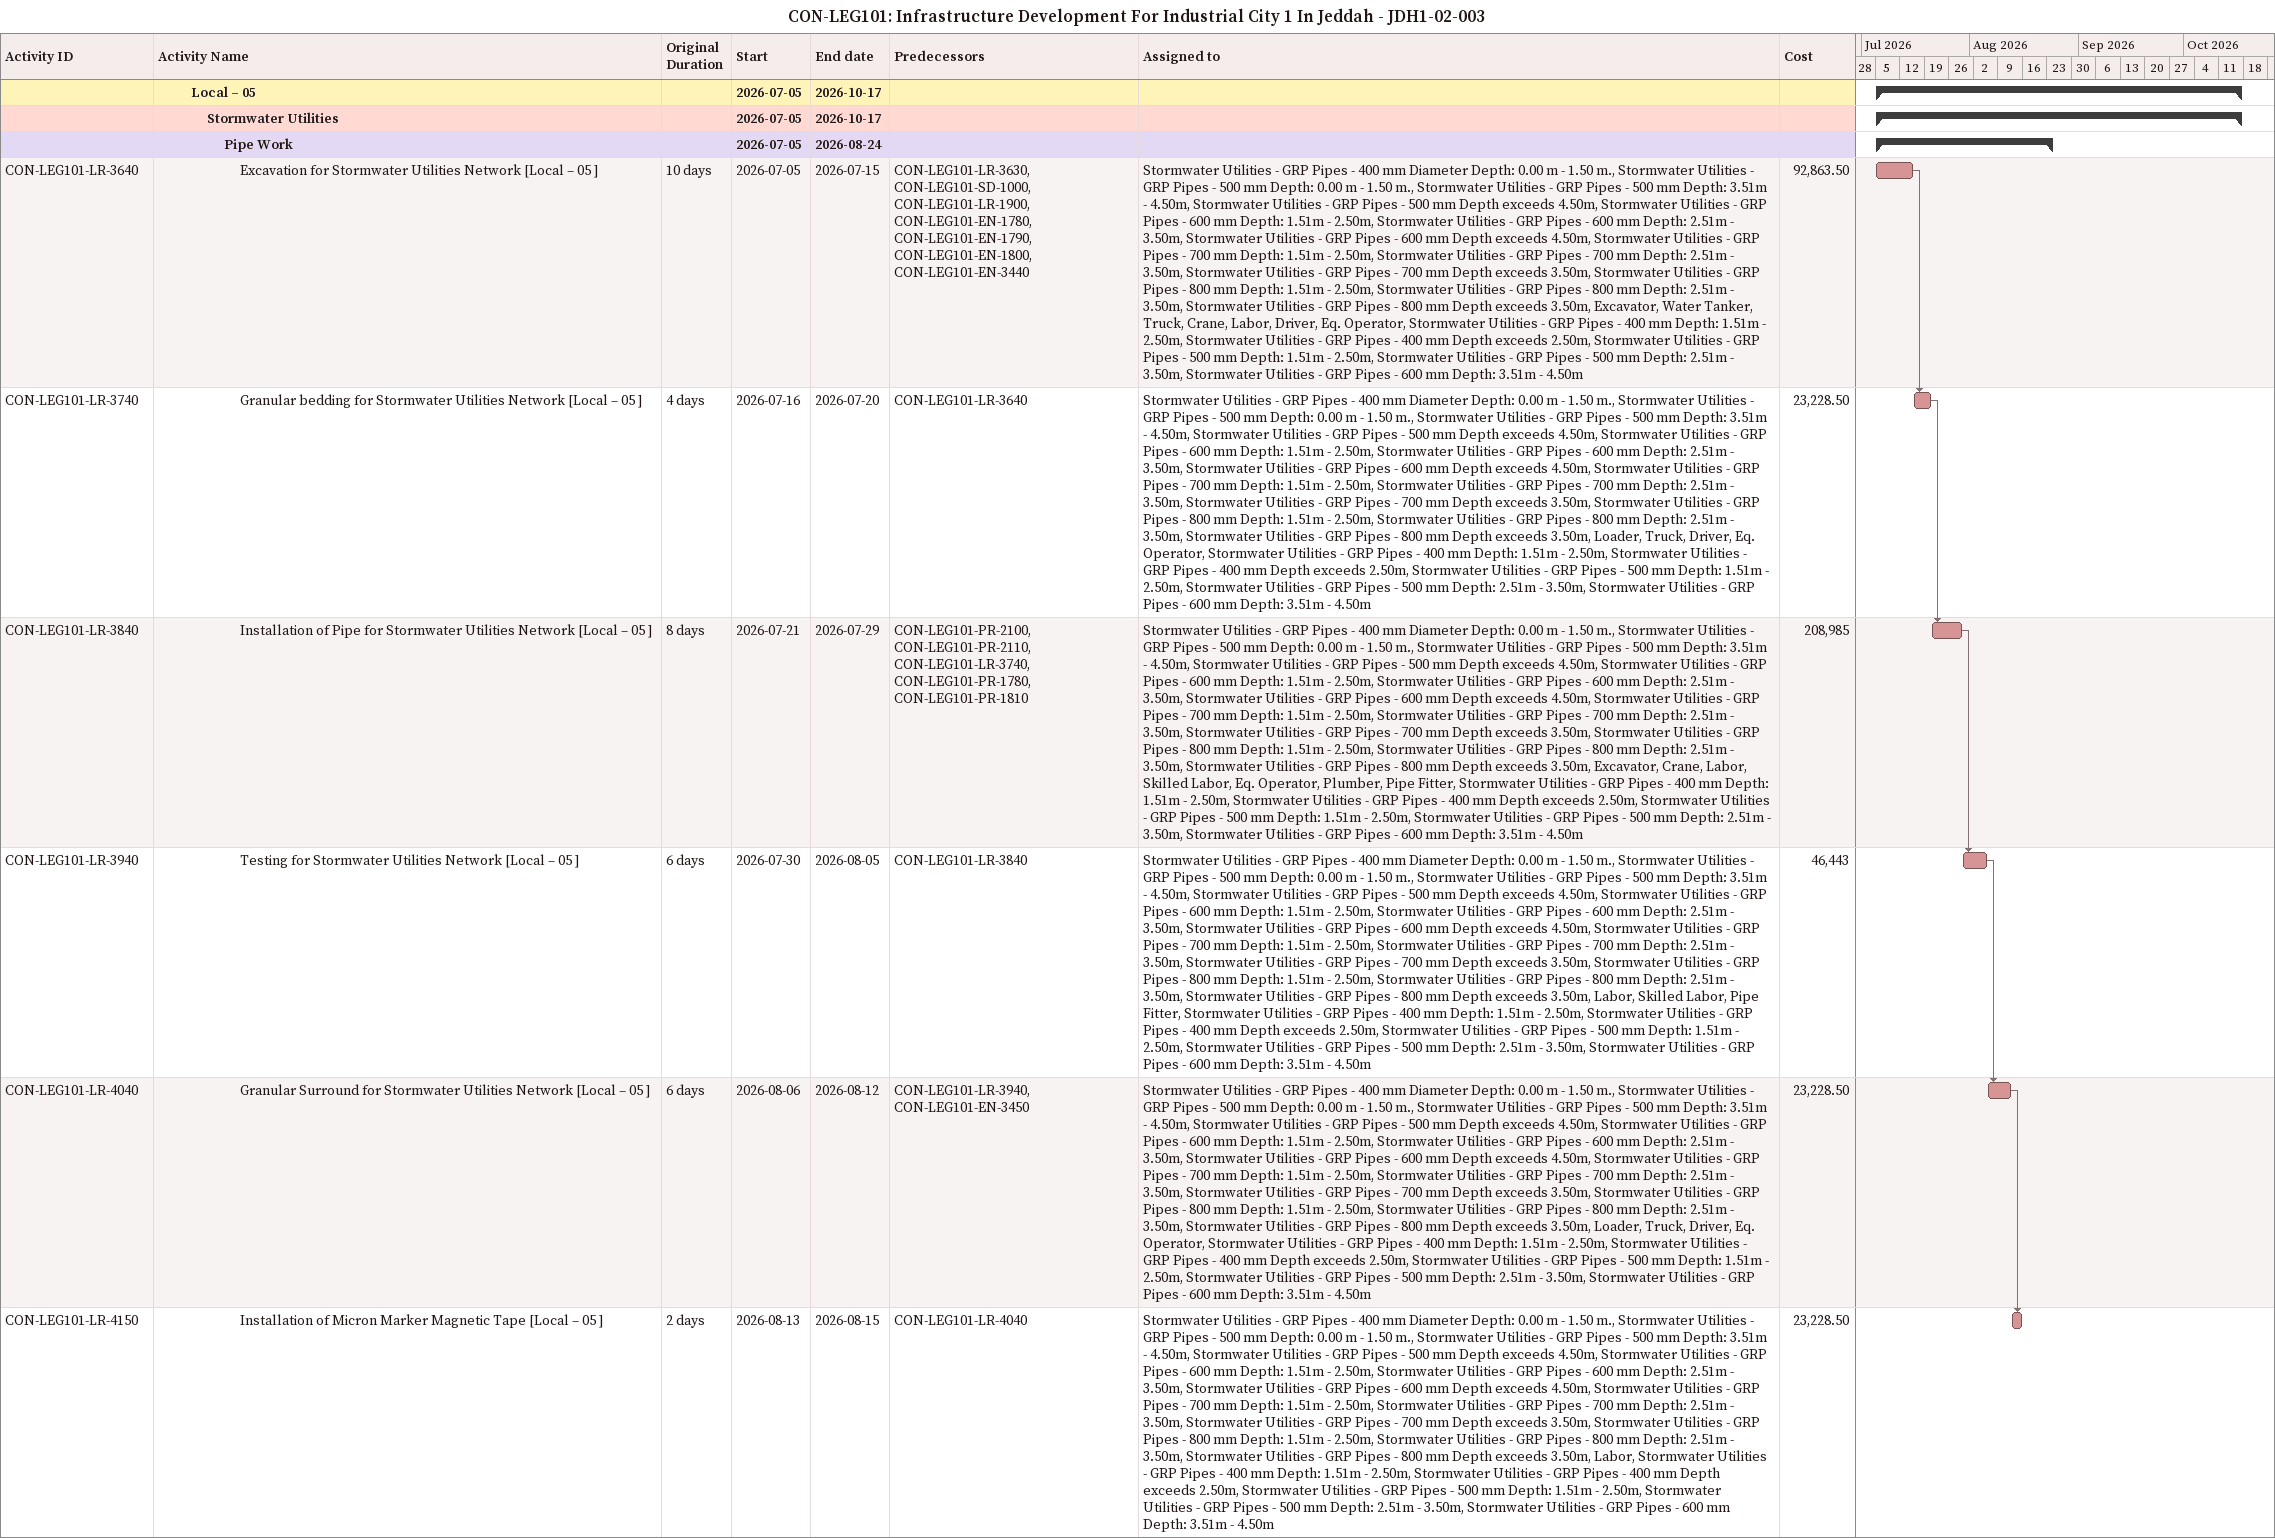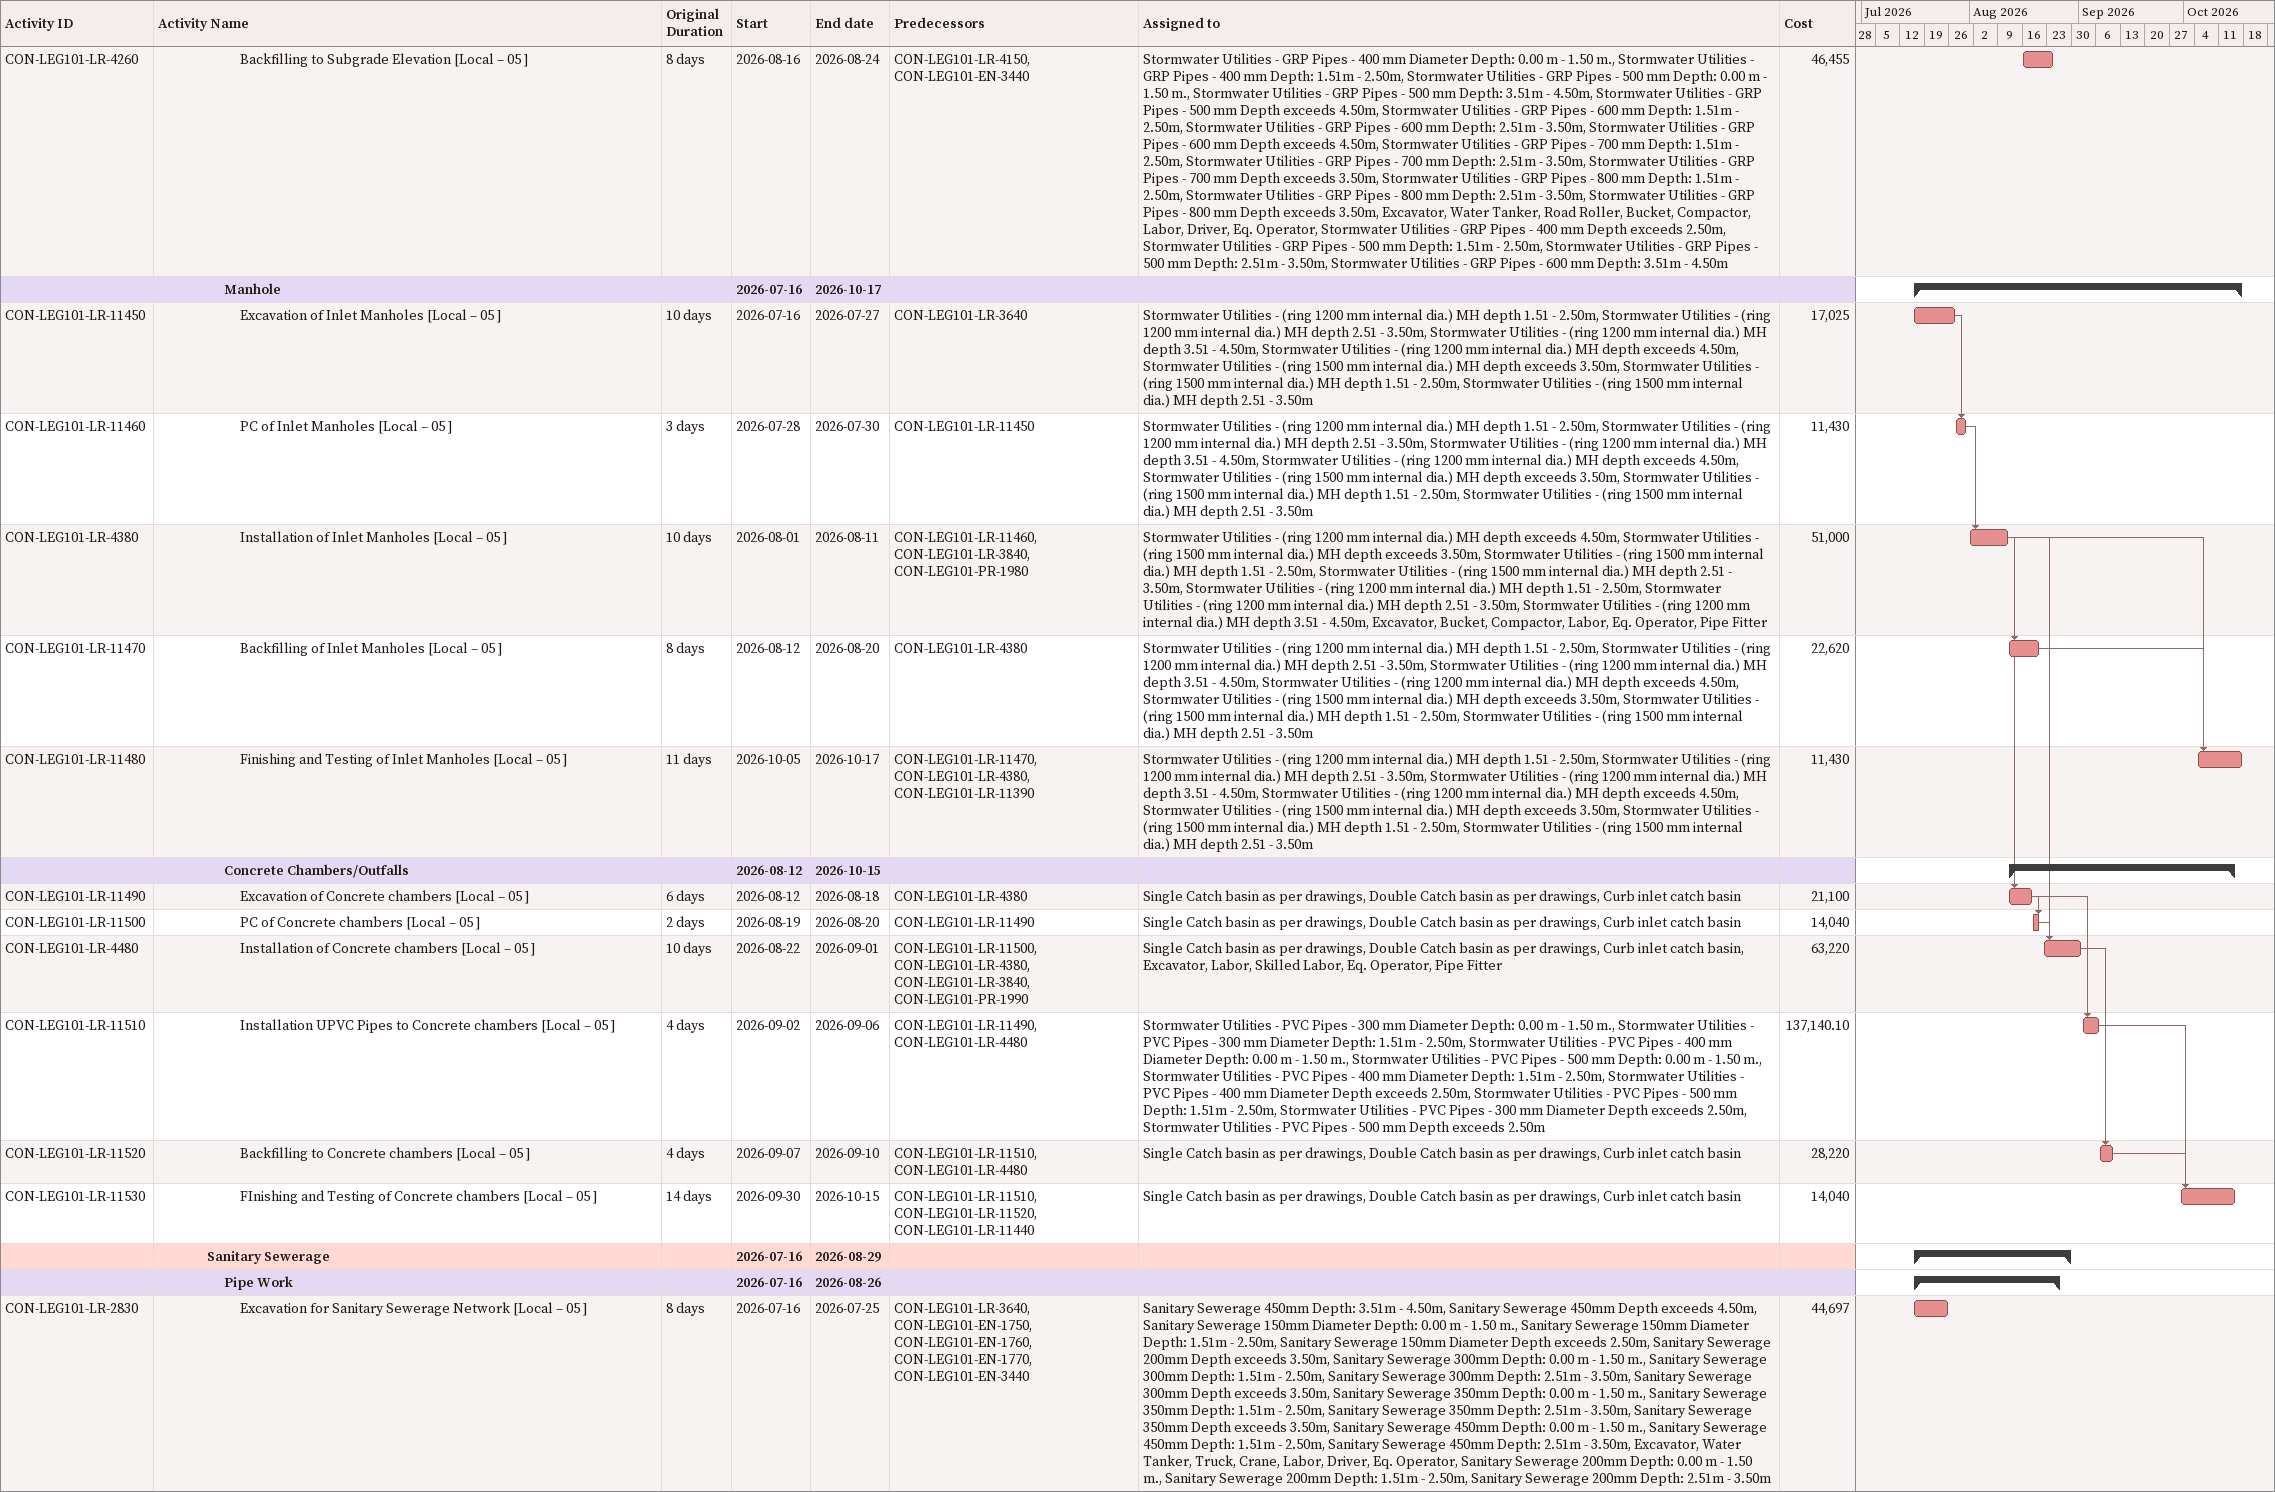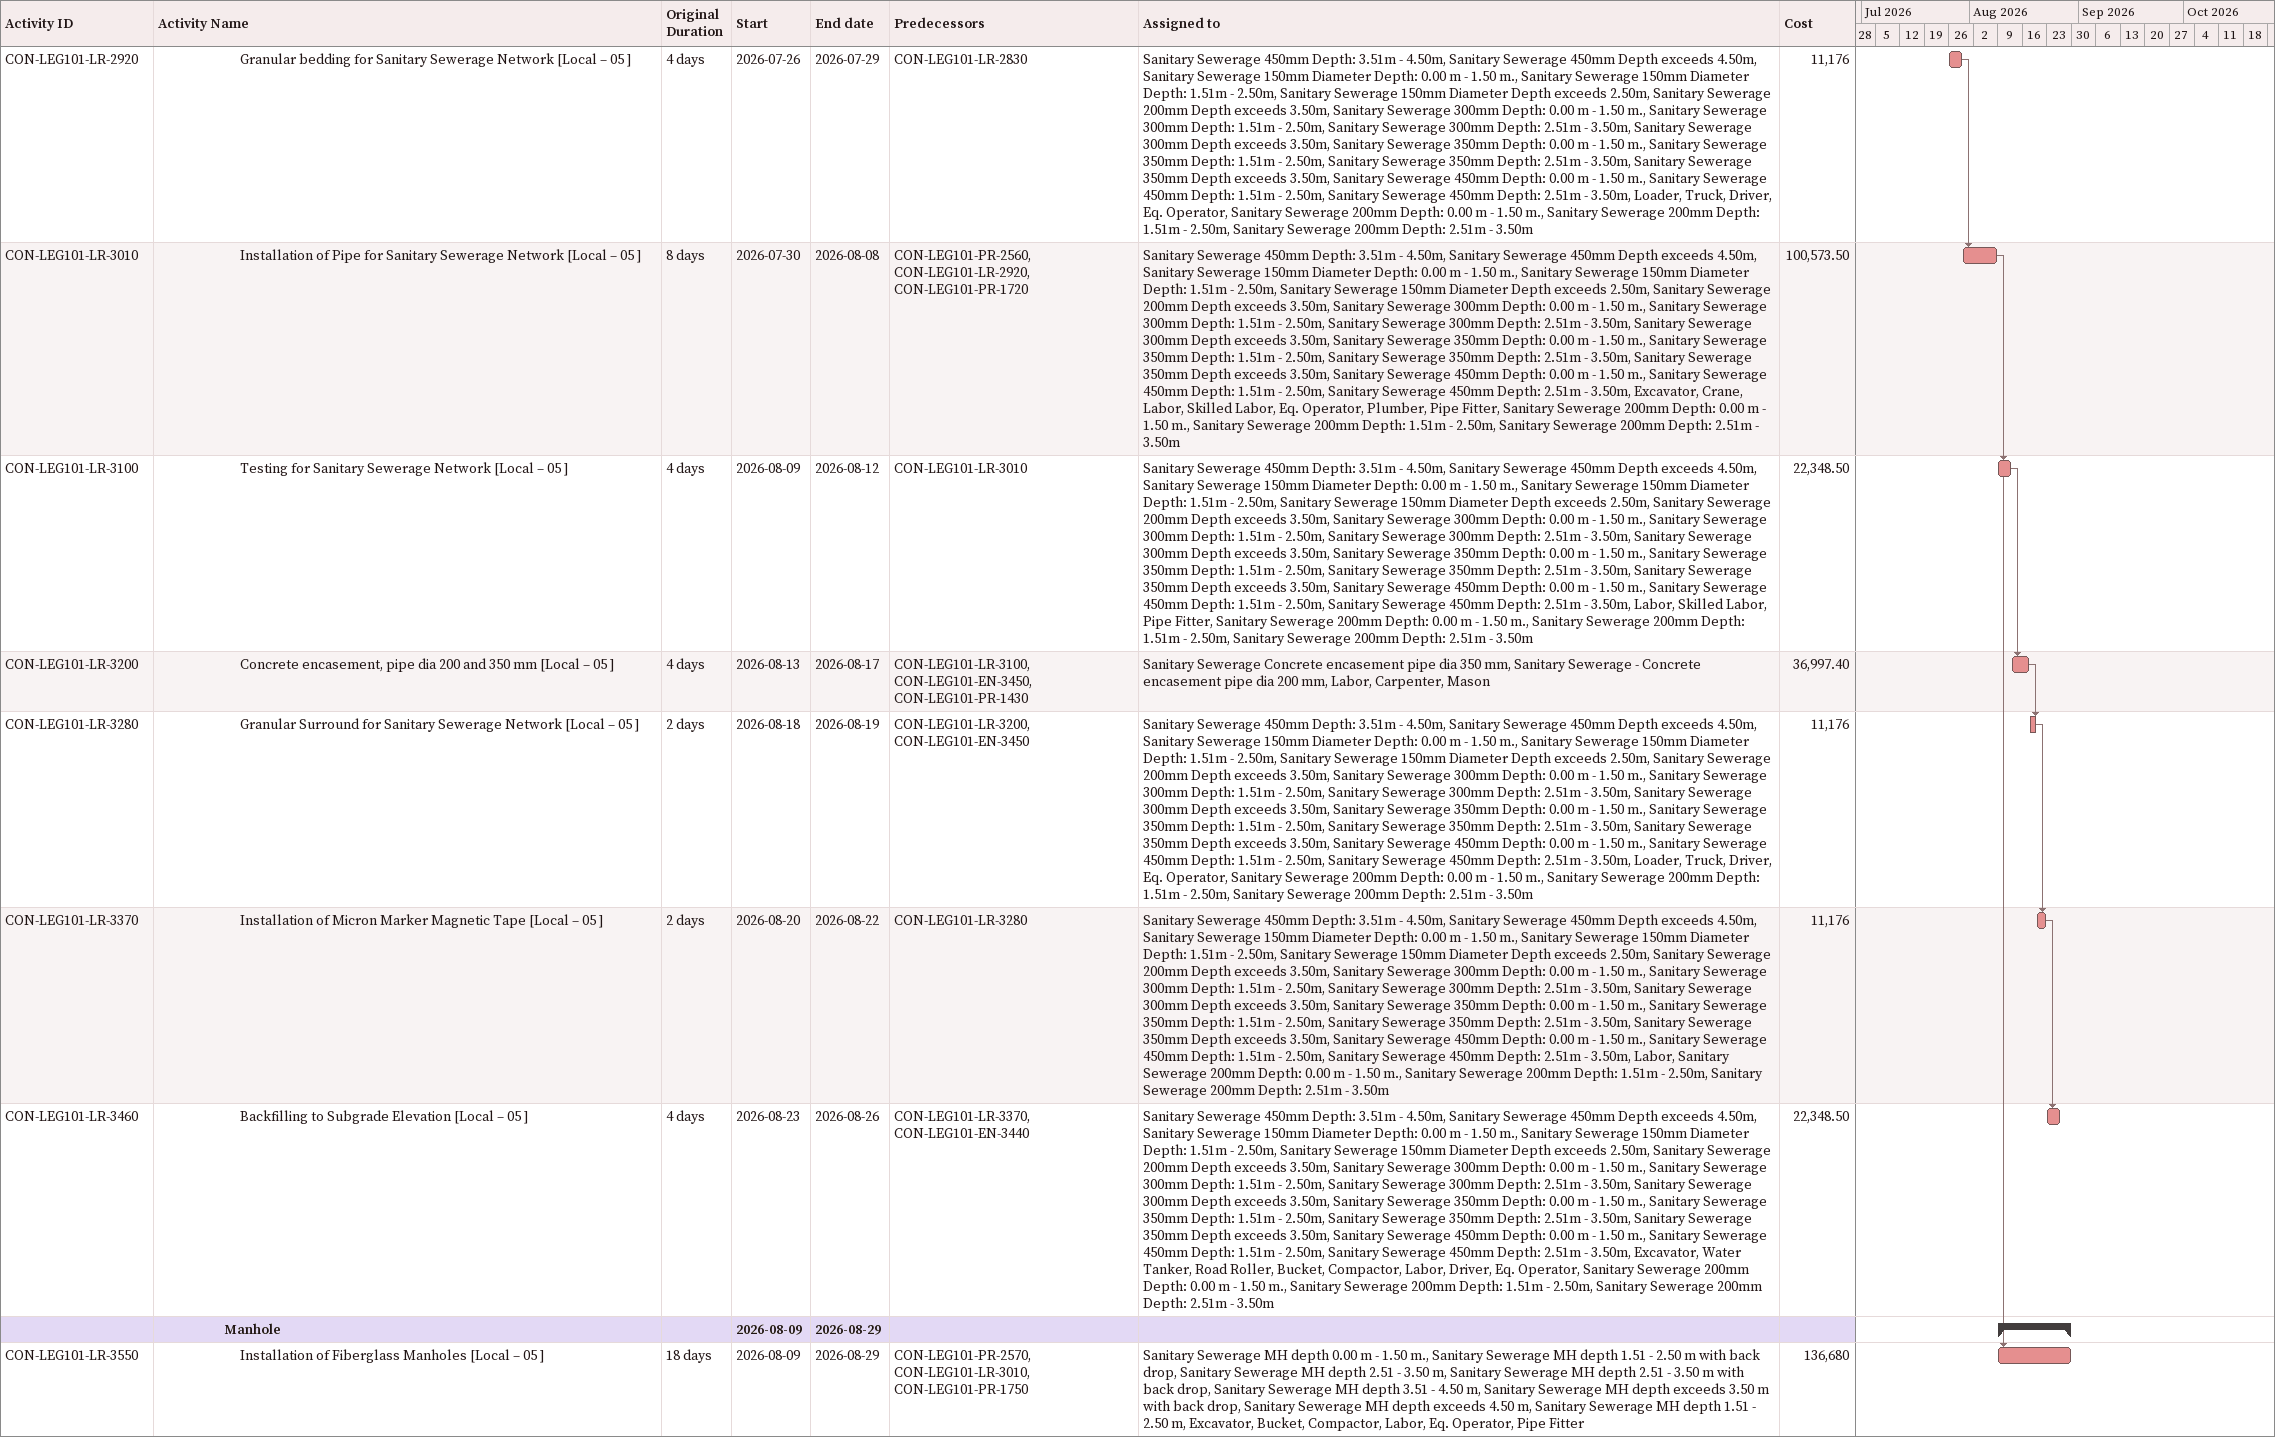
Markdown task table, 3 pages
CON-LEG101: Infrastructure Development For Industrial City 1 In Jeddah - JDH1-02-003

| ID | Level | Task | Original duration | Start | Finish | Predecessors | Resources | Cost |
|---|---|---|---|---|---|---|---|---|
|  | 3 | **Local – 05** |  | 2026-07-05 | 2026-10-17 |  |  |  |
|  | 4 | **Stormwater Utilities** |  | 2026-07-05 | 2026-10-17 |  |  |  |
|  | 5 | **Pipe Work** |  | 2026-07-05 | 2026-08-24 |  |  |  |
| CON-LEG101-LR-3640 | 6 | Excavation for Stormwater Utilities Network [Local – 05 ] | 10d | 2026-07-05 | 2026-07-15 | CON-LEG101-LR-3630, CON-LEG101-SD-1000, CON-LEG101-LR-1900, CON-LEG101-EN-1780, CON-LEG101-EN-1790, CON-LEG101-EN-1800, CON-LEG101-EN-3440 | Stormwater Utilities - GRP Pipes - 400 mm Diameter Depth: 0.00 m - 1.50 m., Stormwater Utilities - GRP Pipes - 500 mm Depth: 0.00 m - 1.50 m., Stormwater Utilities - GRP Pipes - 500 mm Depth: 3.51m - 4.50m, Stormwater Utilities - GRP Pipes - 500 mm Depth exceeds 4.50m, Stormwater Utilities - GRP Pipes - 600 mm Depth: 1.51m - 2.50m, Stormwater Utilities - GRP Pipes - 600 mm Depth: 2.51m - 3.50m, Stormwater Utilities - GRP Pipes - 600 mm Depth exceeds 4.50m, Stormwater Utilities - GRP Pipes - 700 mm Depth: 1.51m - 2.50m, Stormwater Utilities - GRP Pipes - 700 mm Depth: 2.51m - 3.50m, Stormwater Utilities - GRP Pipes - 700 mm Depth exceeds 3.50m, Stormwater Utilities - GRP Pipes - 800 mm Depth: 1.51m - 2.50m, Stormwater Utilities - GRP Pipes - 800 mm Depth: 2.51m - 3.50m, Stormwater Utilities - GRP Pipes - 800 mm Depth exceeds 3.50m, Excavator, Water Tanker, Truck, Crane, Labor, Driver, Eq. Operator, Stormwater Utilities - GRP Pipes - 400 mm Depth: 1.51m - 2.50m, Stormwater Utilities - GRP Pipes - 400 mm Depth exceeds 2.50m, Stormwater Utilities - GRP Pipes - 500 mm Depth: 1.51m - 2.50m, Stormwater Utilities - GRP Pipes - 500 mm Depth: 2.51m - 3.50m, Stormwater Utilities - GRP Pipes - 600 mm Depth: 3.51m - 4.50m | 92863.50 |
| CON-LEG101-LR-3740 | 6 | Granular bedding for Stormwater Utilities Network [Local – 05 ] | 4d | 2026-07-16 | 2026-07-20 | CON-LEG101-LR-3640 | Stormwater Utilities - GRP Pipes - 400 mm Diameter Depth: 0.00 m - 1.50 m., Stormwater Utilities - GRP Pipes - 500 mm Depth: 0.00 m - 1.50 m., Stormwater Utilities - GRP Pipes - 500 mm Depth: 3.51m - 4.50m, Stormwater Utilities - GRP Pipes - 500 mm Depth exceeds 4.50m, Stormwater Utilities - GRP Pipes - 600 mm Depth: 1.51m - 2.50m, Stormwater Utilities - GRP Pipes - 600 mm Depth: 2.51m - 3.50m, Stormwater Utilities - GRP Pipes - 600 mm Depth exceeds 4.50m, Stormwater Utilities - GRP Pipes - 700 mm Depth: 1.51m - 2.50m, Stormwater Utilities - GRP Pipes - 700 mm Depth: 2.51m - 3.50m, Stormwater Utilities - GRP Pipes - 700 mm Depth exceeds 3.50m, Stormwater Utilities - GRP Pipes - 800 mm Depth: 1.51m - 2.50m, Stormwater Utilities - GRP Pipes - 800 mm Depth: 2.51m - 3.50m, Stormwater Utilities - GRP Pipes - 800 mm Depth exceeds 3.50m, Loader, Truck, Driver, Eq. Operator, Stormwater Utilities - GRP Pipes - 400 mm Depth: 1.51m - 2.50m, Stormwater Utilities - GRP Pipes - 400 mm Depth exceeds 2.50m, Stormwater Utilities - GRP Pipes - 500 mm Depth: 1.51m - 2.50m, Stormwater Utilities - GRP Pipes - 500 mm Depth: 2.51m - 3.50m, Stormwater Utilities - GRP Pipes - 600 mm Depth: 3.51m - 4.50m | 23228.50 |
| CON-LEG101-LR-3840 | 6 | Installation of Pipe for Stormwater Utilities Network [Local – 05 ] | 8d | 2026-07-21 | 2026-07-29 | CON-LEG101-PR-2100, CON-LEG101-PR-2110, CON-LEG101-LR-3740, CON-LEG101-PR-1780, CON-LEG101-PR-1810 | Stormwater Utilities - GRP Pipes - 400 mm Diameter Depth: 0.00 m - 1.50 m., Stormwater Utilities - GRP Pipes - 500 mm Depth: 0.00 m - 1.50 m., Stormwater Utilities - GRP Pipes - 500 mm Depth: 3.51m - 4.50m, Stormwater Utilities - GRP Pipes - 500 mm Depth exceeds 4.50m, Stormwater Utilities - GRP Pipes - 600 mm Depth: 1.51m - 2.50m, Stormwater Utilities - GRP Pipes - 600 mm Depth: 2.51m - 3.50m, Stormwater Utilities - GRP Pipes - 600 mm Depth exceeds 4.50m, Stormwater Utilities - GRP Pipes - 700 mm Depth: 1.51m - 2.50m, Stormwater Utilities - GRP Pipes - 700 mm Depth: 2.51m - 3.50m, Stormwater Utilities - GRP Pipes - 700 mm Depth exceeds 3.50m, Stormwater Utilities - GRP Pipes - 800 mm Depth: 1.51m - 2.50m, Stormwater Utilities - GRP Pipes - 800 mm Depth: 2.51m - 3.50m, Stormwater Utilities - GRP Pipes - 800 mm Depth exceeds 3.50m, Excavator, Crane, Labor, Skilled Labor, Eq. Operator, Plumber, Pipe Fitter, Stormwater Utilities - GRP Pipes - 400 mm Depth: 1.51m - 2.50m, Stormwater Utilities - GRP Pipes - 400 mm Depth exceeds 2.50m, Stormwater Utilities - GRP Pipes - 500 mm Depth: 1.51m - 2.50m, Stormwater Utilities - GRP Pipes - 500 mm Depth: 2.51m - 3.50m, Stormwater Utilities - GRP Pipes - 600 mm Depth: 3.51m - 4.50m | 208985 |
| CON-LEG101-LR-3940 | 6 | Testing for Stormwater Utilities Network [Local – 05 ] | 6d | 2026-07-30 | 2026-08-05 | CON-LEG101-LR-3840 | Stormwater Utilities - GRP Pipes - 400 mm Diameter Depth: 0.00 m - 1.50 m., Stormwater Utilities - GRP Pipes - 500 mm Depth: 0.00 m - 1.50 m., Stormwater Utilities - GRP Pipes - 500 mm Depth: 3.51m - 4.50m, Stormwater Utilities - GRP Pipes - 500 mm Depth exceeds 4.50m, Stormwater Utilities - GRP Pipes - 600 mm Depth: 1.51m - 2.50m, Stormwater Utilities - GRP Pipes - 600 mm Depth: 2.51m - 3.50m, Stormwater Utilities - GRP Pipes - 600 mm Depth exceeds 4.50m, Stormwater Utilities - GRP Pipes - 700 mm Depth: 1.51m - 2.50m, Stormwater Utilities - GRP Pipes - 700 mm Depth: 2.51m - 3.50m, Stormwater Utilities - GRP Pipes - 700 mm Depth exceeds 3.50m, Stormwater Utilities - GRP Pipes - 800 mm Depth: 1.51m - 2.50m, Stormwater Utilities - GRP Pipes - 800 mm Depth: 2.51m - 3.50m, Stormwater Utilities - GRP Pipes - 800 mm Depth exceeds 3.50m, Labor, Skilled Labor, Pipe Fitter, Stormwater Utilities - GRP Pipes - 400 mm Depth: 1.51m - 2.50m, Stormwater Utilities - GRP Pipes - 400 mm Depth exceeds 2.50m, Stormwater Utilities - GRP Pipes - 500 mm Depth: 1.51m - 2.50m, Stormwater Utilities - GRP Pipes - 500 mm Depth: 2.51m - 3.50m, Stormwater Utilities - GRP Pipes - 600 mm Depth: 3.51m - 4.50m | 46443 |
| CON-LEG101-LR-4040 | 6 | Granular Surround for Stormwater Utilities Network [Local – 05 ] | 6d | 2026-08-06 | 2026-08-12 | CON-LEG101-LR-3940, CON-LEG101-EN-3450 | Stormwater Utilities - GRP Pipes - 400 mm Diameter Depth: 0.00 m - 1.50 m., Stormwater Utilities - GRP Pipes - 500 mm Depth: 0.00 m - 1.50 m., Stormwater Utilities - GRP Pipes - 500 mm Depth: 3.51m - 4.50m, Stormwater Utilities - GRP Pipes - 500 mm Depth exceeds 4.50m, Stormwater Utilities - GRP Pipes - 600 mm Depth: 1.51m - 2.50m, Stormwater Utilities - GRP Pipes - 600 mm Depth: 2.51m - 3.50m, Stormwater Utilities - GRP Pipes - 600 mm Depth exceeds 4.50m, Stormwater Utilities - GRP Pipes - 700 mm Depth: 1.51m - 2.50m, Stormwater Utilities - GRP Pipes - 700 mm Depth: 2.51m - 3.50m, Stormwater Utilities - GRP Pipes - 700 mm Depth exceeds 3.50m, Stormwater Utilities - GRP Pipes - 800 mm Depth: 1.51m - 2.50m, Stormwater Utilities - GRP Pipes - 800 mm Depth: 2.51m - 3.50m, Stormwater Utilities - GRP Pipes - 800 mm Depth exceeds 3.50m, Loader, Truck, Driver, Eq. Operator, Stormwater Utilities - GRP Pipes - 400 mm Depth: 1.51m - 2.50m, Stormwater Utilities - GRP Pipes - 400 mm Depth exceeds 2.50m, Stormwater Utilities - GRP Pipes - 500 mm Depth: 1.51m - 2.50m, Stormwater Utilities - GRP Pipes - 500 mm Depth: 2.51m - 3.50m, Stormwater Utilities - GRP Pipes - 600 mm Depth: 3.51m - 4.50m | 23228.50 |
| CON-LEG101-LR-4150 | 6 | Installation of Micron Marker Magnetic Tape [Local – 05 ] | 2d | 2026-08-13 | 2026-08-15 | CON-LEG101-LR-4040 | Stormwater Utilities - GRP Pipes - 400 mm Diameter Depth: 0.00 m - 1.50 m., Stormwater Utilities - GRP Pipes - 500 mm Depth: 0.00 m - 1.50 m., Stormwater Utilities - GRP Pipes - 500 mm Depth: 3.51m - 4.50m, Stormwater Utilities - GRP Pipes - 500 mm Depth exceeds 4.50m, Stormwater Utilities - GRP Pipes - 600 mm Depth: 1.51m - 2.50m, Stormwater Utilities - GRP Pipes - 600 mm Depth: 2.51m - 3.50m, Stormwater Utilities - GRP Pipes - 600 mm Depth exceeds 4.50m, Stormwater Utilities - GRP Pipes - 700 mm Depth: 1.51m - 2.50m, Stormwater Utilities - GRP Pipes - 700 mm Depth: 2.51m - 3.50m, Stormwater Utilities - GRP Pipes - 700 mm Depth exceeds 3.50m, Stormwater Utilities - GRP Pipes - 800 mm Depth: 1.51m - 2.50m, Stormwater Utilities - GRP Pipes - 800 mm Depth: 2.51m - 3.50m, Stormwater Utilities - GRP Pipes - 800 mm Depth exceeds 3.50m, Labor, Stormwater Utilities - GRP Pipes - 400 mm Depth: 1.51m - 2.50m, Stormwater Utilities - GRP Pipes - 400 mm Depth exceeds 2.50m, Stormwater Utilities - GRP Pipes - 500 mm Depth: 1.51m - 2.50m, Stormwater Utilities - GRP Pipes - 500 mm Depth: 2.51m - 3.50m, Stormwater Utilities - GRP Pipes - 600 mm Depth: 3.51m - 4.50m | 23228.50 |
| CON-LEG101-LR-4260 | 6 | Backfilling to Subgrade Elevation [Local – 05 ] | 8d | 2026-08-16 | 2026-08-24 | CON-LEG101-LR-4150, CON-LEG101-EN-3440 | Stormwater Utilities - GRP Pipes - 400 mm Diameter Depth: 0.00 m - 1.50 m., Stormwater Utilities - GRP Pipes - 400 mm Depth: 1.51m - 2.50m, Stormwater Utilities - GRP Pipes - 500 mm Depth: 0.00 m - 1.50 m., Stormwater Utilities - GRP Pipes - 500 mm Depth: 3.51m - 4.50m, Stormwater Utilities - GRP Pipes - 500 mm Depth exceeds 4.50m, Stormwater Utilities - GRP Pipes - 600 mm Depth: 1.51m - 2.50m, Stormwater Utilities - GRP Pipes - 600 mm Depth: 2.51m - 3.50m, Stormwater Utilities - GRP Pipes - 600 mm Depth exceeds 4.50m, Stormwater Utilities - GRP Pipes - 700 mm Depth: 1.51m - 2.50m, Stormwater Utilities - GRP Pipes - 700 mm Depth: 2.51m - 3.50m, Stormwater Utilities - GRP Pipes - 700 mm Depth exceeds 3.50m, Stormwater Utilities - GRP Pipes - 800 mm Depth: 1.51m - 2.50m, Stormwater Utilities - GRP Pipes - 800 mm Depth: 2.51m - 3.50m, Stormwater Utilities - GRP Pipes - 800 mm Depth exceeds 3.50m, Excavator, Water Tanker, Road Roller, Bucket, Compactor, Labor, Driver, Eq. Operator, Stormwater Utilities - GRP Pipes - 400 mm Depth exceeds 2.50m, Stormwater Utilities - GRP Pipes - 500 mm Depth: 1.51m - 2.50m, Stormwater Utilities - GRP Pipes - 500 mm Depth: 2.51m - 3.50m, Stormwater Utilities - GRP Pipes - 600 mm Depth: 3.51m - 4.50m | 46455 |
|  | 5 | **Manhole** |  | 2026-07-16 | 2026-10-17 |  |  |  |
| CON-LEG101-LR-11450 | 6 | Excavation of Inlet Manholes [Local – 05 ] | 10d | 2026-07-16 | 2026-07-27 | CON-LEG101-LR-3640 | Stormwater Utilities - (ring 1200 mm internal dia.) MH depth 1.51 - 2.50m, Stormwater Utilities - (ring 1200 mm internal dia.) MH depth 2.51 - 3.50m, Stormwater Utilities - (ring 1200 mm internal dia.) MH depth 3.51 - 4.50m, Stormwater Utilities - (ring 1200 mm internal dia.) MH depth exceeds 4.50m, Stormwater Utilities - (ring 1500 mm internal dia.) MH depth exceeds 3.50m, Stormwater Utilities - (ring 1500 mm internal dia.) MH depth 1.51 - 2.50m, Stormwater Utilities - (ring 1500 mm internal dia.) MH depth 2.51 - 3.50m | 17025 |
| CON-LEG101-LR-11460 | 6 | PC of Inlet Manholes [Local – 05 ] | 3d | 2026-07-28 | 2026-07-30 | CON-LEG101-LR-11450 | Stormwater Utilities - (ring 1200 mm internal dia.) MH depth 1.51 - 2.50m, Stormwater Utilities - (ring 1200 mm internal dia.) MH depth 2.51 - 3.50m, Stormwater Utilities - (ring 1200 mm internal dia.) MH depth 3.51 - 4.50m, Stormwater Utilities - (ring 1200 mm internal dia.) MH depth exceeds 4.50m, Stormwater Utilities - (ring 1500 mm internal dia.) MH depth exceeds 3.50m, Stormwater Utilities - (ring 1500 mm internal dia.) MH depth 1.51 - 2.50m, Stormwater Utilities - (ring 1500 mm internal dia.) MH depth 2.51 - 3.50m | 11430 |
| CON-LEG101-LR-4380 | 6 | Installation of Inlet Manholes [Local – 05 ] | 10d | 2026-08-01 | 2026-08-11 | CON-LEG101-LR-11460, CON-LEG101-LR-3840, CON-LEG101-PR-1980 | Stormwater Utilities - (ring 1200 mm internal dia.) MH depth exceeds 4.50m, Stormwater Utilities - (ring 1500 mm internal dia.) MH depth exceeds 3.50m, Stormwater Utilities - (ring 1500 mm internal dia.) MH depth 1.51 - 2.50m, Stormwater Utilities - (ring 1500 mm internal dia.) MH depth 2.51 - 3.50m, Stormwater Utilities - (ring 1200 mm internal dia.) MH depth 1.51 - 2.50m, Stormwater Utilities - (ring 1200 mm internal dia.) MH depth 2.51 - 3.50m, Stormwater Utilities - (ring 1200 mm internal dia.) MH depth 3.51 - 4.50m, Excavator, Bucket, Compactor, Labor, Eq. Operator, Pipe Fitter | 51000 |
| CON-LEG101-LR-11470 | 6 | Backfilling of Inlet Manholes [Local – 05 ] | 8d | 2026-08-12 | 2026-08-20 | CON-LEG101-LR-4380 | Stormwater Utilities - (ring 1200 mm internal dia.) MH depth 1.51 - 2.50m, Stormwater Utilities - (ring 1200 mm internal dia.) MH depth 2.51 - 3.50m, Stormwater Utilities - (ring 1200 mm internal dia.) MH depth 3.51 - 4.50m, Stormwater Utilities - (ring 1200 mm internal dia.) MH depth exceeds 4.50m, Stormwater Utilities - (ring 1500 mm internal dia.) MH depth exceeds 3.50m, Stormwater Utilities - (ring 1500 mm internal dia.) MH depth 1.51 - 2.50m, Stormwater Utilities - (ring 1500 mm internal dia.) MH depth 2.51 - 3.50m | 22620 |
| CON-LEG101-LR-11480 | 6 | Finishing and Testing of Inlet Manholes [Local – 05 ] | 11d | 2026-10-05 | 2026-10-17 | CON-LEG101-LR-11470, CON-LEG101-LR-4380, CON-LEG101-LR-11390 | Stormwater Utilities - (ring 1200 mm internal dia.) MH depth 1.51 - 2.50m, Stormwater Utilities - (ring 1200 mm internal dia.) MH depth 2.51 - 3.50m, Stormwater Utilities - (ring 1200 mm internal dia.) MH depth 3.51 - 4.50m, Stormwater Utilities - (ring 1200 mm internal dia.) MH depth exceeds 4.50m, Stormwater Utilities - (ring 1500 mm internal dia.) MH depth exceeds 3.50m, Stormwater Utilities - (ring 1500 mm internal dia.) MH depth 1.51 - 2.50m, Stormwater Utilities - (ring 1500 mm internal dia.) MH depth 2.51 - 3.50m | 11430 |
|  | 5 | **Concrete Chambers/Outfalls** |  | 2026-08-12 | 2026-10-15 |  |  |  |
| CON-LEG101-LR-11490 | 6 | Excavation of Concrete chambers [Local – 05 ] | 6d | 2026-08-12 | 2026-08-18 | CON-LEG101-LR-4380 | Single Catch basin as per drawings, Double Catch basin as per drawings, Curb inlet catch basin | 21100 |
| CON-LEG101-LR-11500 | 6 | PC of Concrete chambers [Local – 05 ] | 2d | 2026-08-19 | 2026-08-20 | CON-LEG101-LR-11490 | Single Catch basin as per drawings, Double Catch basin as per drawings, Curb inlet catch basin | 14040 |
| CON-LEG101-LR-4480 | 6 | Installation of Concrete chambers [Local – 05 ] | 10d | 2026-08-22 | 2026-09-01 | CON-LEG101-LR-11500, CON-LEG101-LR-4380, CON-LEG101-LR-3840, CON-LEG101-PR-1990 | Single Catch basin as per drawings, Double Catch basin as per drawings, Curb inlet catch basin, Excavator, Labor, Skilled Labor, Eq. Operator, Pipe Fitter | 63220 |
| CON-LEG101-LR-11510 | 6 | Installation UPVC Pipes to Concrete chambers [Local – 05 ] | 4d | 2026-09-02 | 2026-09-06 | CON-LEG101-LR-11490, CON-LEG101-LR-4480 | Stormwater Utilities - PVC Pipes - 300 mm Diameter Depth: 0.00 m - 1.50 m., Stormwater Utilities - PVC Pipes - 300 mm Diameter Depth: 1.51m - 2.50m, Stormwater Utilities - PVC Pipes - 400 mm Diameter Depth: 0.00 m - 1.50 m., Stormwater Utilities - PVC Pipes - 500 mm Depth: 0.00 m - 1.50 m., Stormwater Utilities - PVC Pipes - 400 mm Diameter Depth: 1.51m - 2.50m, Stormwater Utilities - PVC Pipes - 400 mm Diameter Depth exceeds 2.50m, Stormwater Utilities - PVC Pipes - 500 mm Depth: 1.51m - 2.50m, Stormwater Utilities - PVC Pipes - 300 mm Diameter Depth exceeds 2.50m, Stormwater Utilities - PVC Pipes - 500 mm Depth exceeds 2.50m | 137140.10 |
| CON-LEG101-LR-11520 | 6 | Backfilling to Concrete chambers [Local – 05 ] | 4d | 2026-09-07 | 2026-09-10 | CON-LEG101-LR-11510, CON-LEG101-LR-4480 | Single Catch basin as per drawings, Double Catch basin as per drawings, Curb inlet catch basin | 28220 |
| CON-LEG101-LR-11530 | 6 | FInishing and Testing of Concrete chambers [Local – 05 ] | 14d | 2026-09-30 | 2026-10-15 | CON-LEG101-LR-11510, CON-LEG101-LR-11520, CON-LEG101-LR-11440 | Single Catch basin as per drawings, Double Catch basin as per drawings, Curb inlet catch basin | 14040 |
|  | 4 | **Sanitary Sewerage** |  | 2026-07-16 | 2026-08-29 |  |  |  |
|  | 5 | **Pipe Work** |  | 2026-07-16 | 2026-08-26 |  |  |  |
| CON-LEG101-LR-2830 | 6 | Excavation for Sanitary Sewerage Network [Local – 05 ] | 8d | 2026-07-16 | 2026-07-25 | CON-LEG101-LR-3640, CON-LEG101-EN-1750, CON-LEG101-EN-1760, CON-LEG101-EN-1770, CON-LEG101-EN-3440 | Sanitary Sewerage 450mm Depth: 3.51m - 4.50m, Sanitary Sewerage 450mm Depth exceeds 4.50m, Sanitary Sewerage 150mm Diameter Depth: 0.00 m - 1.50 m., Sanitary Sewerage 150mm Diameter Depth: 1.51m - 2.50m, Sanitary Sewerage 150mm Diameter Depth exceeds 2.50m, Sanitary Sewerage 200mm Depth exceeds 3.50m, Sanitary Sewerage 300mm Depth: 0.00 m - 1.50 m., Sanitary Sewerage 300mm Depth: 1.51m - 2.50m, Sanitary Sewerage 300mm Depth: 2.51m - 3.50m, Sanitary Sewerage 300mm Depth exceeds 3.50m, Sanitary Sewerage 350mm Depth: 0.00 m - 1.50 m., Sanitary Sewerage 350mm Depth: 1.51m - 2.50m, Sanitary Sewerage 350mm Depth: 2.51m - 3.50m, Sanitary Sewerage 350mm Depth exceeds 3.50m, Sanitary Sewerage 450mm Depth: 0.00 m - 1.50 m., Sanitary Sewerage 450mm Depth: 1.51m - 2.50m, Sanitary Sewerage 450mm Depth: 2.51m - 3.50m, Excavator, Water Tanker, Truck, Crane, Labor, Driver, Eq. Operator, Sanitary Sewerage 200mm Depth: 0.00 m - 1.50 m., Sanitary Sewerage 200mm Depth: 1.51m - 2.50m, Sanitary Sewerage 200mm Depth: 2.51m - 3.50m | 44697 |
| CON-LEG101-LR-2920 | 6 | Granular bedding for Sanitary Sewerage Network [Local – 05 ] | 4d | 2026-07-26 | 2026-07-29 | CON-LEG101-LR-2830 | Sanitary Sewerage 450mm Depth: 3.51m - 4.50m, Sanitary Sewerage 450mm Depth exceeds 4.50m, Sanitary Sewerage 150mm Diameter Depth: 0.00 m - 1.50 m., Sanitary Sewerage 150mm Diameter Depth: 1.51m - 2.50m, Sanitary Sewerage 150mm Diameter Depth exceeds 2.50m, Sanitary Sewerage 200mm Depth exceeds 3.50m, Sanitary Sewerage 300mm Depth: 0.00 m - 1.50 m., Sanitary Sewerage 300mm Depth: 1.51m - 2.50m, Sanitary Sewerage 300mm Depth: 2.51m - 3.50m, Sanitary Sewerage 300mm Depth exceeds 3.50m, Sanitary Sewerage 350mm Depth: 0.00 m - 1.50 m., Sanitary Sewerage 350mm Depth: 1.51m - 2.50m, Sanitary Sewerage 350mm Depth: 2.51m - 3.50m, Sanitary Sewerage 350mm Depth exceeds 3.50m, Sanitary Sewerage 450mm Depth: 0.00 m - 1.50 m., Sanitary Sewerage 450mm Depth: 1.51m - 2.50m, Sanitary Sewerage 450mm Depth: 2.51m - 3.50m, Loader, Truck, Driver, Eq. Operator, Sanitary Sewerage 200mm Depth: 0.00 m - 1.50 m., Sanitary Sewerage 200mm Depth: 1.51m - 2.50m, Sanitary Sewerage 200mm Depth: 2.51m - 3.50m | 11176 |
| CON-LEG101-LR-3010 | 6 | Installation of Pipe for Sanitary Sewerage Network [Local – 05 ] | 8d | 2026-07-30 | 2026-08-08 | CON-LEG101-PR-2560, CON-LEG101-LR-2920, CON-LEG101-PR-1720 | Sanitary Sewerage 450mm Depth: 3.51m - 4.50m, Sanitary Sewerage 450mm Depth exceeds 4.50m, Sanitary Sewerage 150mm Diameter Depth: 0.00 m - 1.50 m., Sanitary Sewerage 150mm Diameter Depth: 1.51m - 2.50m, Sanitary Sewerage 150mm Diameter Depth exceeds 2.50m, Sanitary Sewerage 200mm Depth exceeds 3.50m, Sanitary Sewerage 300mm Depth: 0.00 m - 1.50 m., Sanitary Sewerage 300mm Depth: 1.51m - 2.50m, Sanitary Sewerage 300mm Depth: 2.51m - 3.50m, Sanitary Sewerage 300mm Depth exceeds 3.50m, Sanitary Sewerage 350mm Depth: 0.00 m - 1.50 m., Sanitary Sewerage 350mm Depth: 1.51m - 2.50m, Sanitary Sewerage 350mm Depth: 2.51m - 3.50m, Sanitary Sewerage 350mm Depth exceeds 3.50m, Sanitary Sewerage 450mm Depth: 0.00 m - 1.50 m., Sanitary Sewerage 450mm Depth: 1.51m - 2.50m, Sanitary Sewerage 450mm Depth: 2.51m - 3.50m, Excavator, Crane, Labor, Skilled Labor, Eq. Operator, Plumber, Pipe Fitter, Sanitary Sewerage 200mm Depth: 0.00 m - 1.50 m., Sanitary Sewerage 200mm Depth: 1.51m - 2.50m, Sanitary Sewerage 200mm Depth: 2.51m - 3.50m | 100573.50 |
| CON-LEG101-LR-3100 | 6 | Testing for Sanitary Sewerage Network [Local – 05 ] | 4d | 2026-08-09 | 2026-08-12 | CON-LEG101-LR-3010 | Sanitary Sewerage 450mm Depth: 3.51m - 4.50m, Sanitary Sewerage 450mm Depth exceeds 4.50m, Sanitary Sewerage 150mm Diameter Depth: 0.00 m - 1.50 m., Sanitary Sewerage 150mm Diameter Depth: 1.51m - 2.50m, Sanitary Sewerage 150mm Diameter Depth exceeds 2.50m, Sanitary Sewerage 200mm Depth exceeds 3.50m, Sanitary Sewerage 300mm Depth: 0.00 m - 1.50 m., Sanitary Sewerage 300mm Depth: 1.51m - 2.50m, Sanitary Sewerage 300mm Depth: 2.51m - 3.50m, Sanitary Sewerage 300mm Depth exceeds 3.50m, Sanitary Sewerage 350mm Depth: 0.00 m - 1.50 m., Sanitary Sewerage 350mm Depth: 1.51m - 2.50m, Sanitary Sewerage 350mm Depth: 2.51m - 3.50m, Sanitary Sewerage 350mm Depth exceeds 3.50m, Sanitary Sewerage 450mm Depth: 0.00 m - 1.50 m., Sanitary Sewerage 450mm Depth: 1.51m - 2.50m, Sanitary Sewerage 450mm Depth: 2.51m - 3.50m, Labor, Skilled Labor, Pipe Fitter, Sanitary Sewerage 200mm Depth: 0.00 m - 1.50 m., Sanitary Sewerage 200mm Depth: 1.51m - 2.50m, Sanitary Sewerage 200mm Depth: 2.51m - 3.50m | 22348.50 |
| CON-LEG101-LR-3200 | 6 | Concrete encasement, pipe dia 200 and 350 mm [Local – 05 ] | 4d | 2026-08-13 | 2026-08-17 | CON-LEG101-LR-3100, CON-LEG101-EN-3450, CON-LEG101-PR-1430 | Sanitary Sewerage Concrete encasement pipe dia 350 mm, Sanitary Sewerage - Concrete encasement pipe dia 200 mm, Labor, Carpenter, Mason | 36997.40 |
| CON-LEG101-LR-3280 | 6 | Granular Surround for Sanitary Sewerage Network [Local – 05 ] | 2d | 2026-08-18 | 2026-08-19 | CON-LEG101-LR-3200, CON-LEG101-EN-3450 | Sanitary Sewerage 450mm Depth: 3.51m - 4.50m, Sanitary Sewerage 450mm Depth exceeds 4.50m, Sanitary Sewerage 150mm Diameter Depth: 0.00 m - 1.50 m., Sanitary Sewerage 150mm Diameter Depth: 1.51m - 2.50m, Sanitary Sewerage 150mm Diameter Depth exceeds 2.50m, Sanitary Sewerage 200mm Depth exceeds 3.50m, Sanitary Sewerage 300mm Depth: 0.00 m - 1.50 m., Sanitary Sewerage 300mm Depth: 1.51m - 2.50m, Sanitary Sewerage 300mm Depth: 2.51m - 3.50m, Sanitary Sewerage 300mm Depth exceeds 3.50m, Sanitary Sewerage 350mm Depth: 0.00 m - 1.50 m., Sanitary Sewerage 350mm Depth: 1.51m - 2.50m, Sanitary Sewerage 350mm Depth: 2.51m - 3.50m, Sanitary Sewerage 350mm Depth exceeds 3.50m, Sanitary Sewerage 450mm Depth: 0.00 m - 1.50 m., Sanitary Sewerage 450mm Depth: 1.51m - 2.50m, Sanitary Sewerage 450mm Depth: 2.51m - 3.50m, Loader, Truck, Driver, Eq. Operator, Sanitary Sewerage 200mm Depth: 0.00 m - 1.50 m., Sanitary Sewerage 200mm Depth: 1.51m - 2.50m, Sanitary Sewerage 200mm Depth: 2.51m - 3.50m | 11176 |
| CON-LEG101-LR-3370 | 6 | Installation of Micron Marker Magnetic Tape [Local – 05 ] | 2d | 2026-08-20 | 2026-08-22 | CON-LEG101-LR-3280 | Sanitary Sewerage 450mm Depth: 3.51m - 4.50m, Sanitary Sewerage 450mm Depth exceeds 4.50m, Sanitary Sewerage 150mm Diameter Depth: 0.00 m - 1.50 m., Sanitary Sewerage 150mm Diameter Depth: 1.51m - 2.50m, Sanitary Sewerage 150mm Diameter Depth exceeds 2.50m, Sanitary Sewerage 200mm Depth exceeds 3.50m, Sanitary Sewerage 300mm Depth: 0.00 m - 1.50 m., Sanitary Sewerage 300mm Depth: 1.51m - 2.50m, Sanitary Sewerage 300mm Depth: 2.51m - 3.50m, Sanitary Sewerage 300mm Depth exceeds 3.50m, Sanitary Sewerage 350mm Depth: 0.00 m - 1.50 m., Sanitary Sewerage 350mm Depth: 1.51m - 2.50m, Sanitary Sewerage 350mm Depth: 2.51m - 3.50m, Sanitary Sewerage 350mm Depth exceeds 3.50m, Sanitary Sewerage 450mm Depth: 0.00 m - 1.50 m., Sanitary Sewerage 450mm Depth: 1.51m - 2.50m, Sanitary Sewerage 450mm Depth: 2.51m - 3.50m, Labor, Sanitary Sewerage 200mm Depth: 0.00 m - 1.50 m., Sanitary Sewerage 200mm Depth: 1.51m - 2.50m, Sanitary Sewerage 200mm Depth: 2.51m - 3.50m | 11176 |
| CON-LEG101-LR-3460 | 6 | Backfilling to Subgrade Elevation [Local – 05 ] | 4d | 2026-08-23 | 2026-08-26 | CON-LEG101-LR-3370, CON-LEG101-EN-3440 | Sanitary Sewerage 450mm Depth: 3.51m - 4.50m, Sanitary Sewerage 450mm Depth exceeds 4.50m, Sanitary Sewerage 150mm Diameter Depth: 0.00 m - 1.50 m., Sanitary Sewerage 150mm Diameter Depth: 1.51m - 2.50m, Sanitary Sewerage 150mm Diameter Depth exceeds 2.50m, Sanitary Sewerage 200mm Depth exceeds 3.50m, Sanitary Sewerage 300mm Depth: 0.00 m - 1.50 m., Sanitary Sewerage 300mm Depth: 1.51m - 2.50m, Sanitary Sewerage 300mm Depth: 2.51m - 3.50m, Sanitary Sewerage 300mm Depth exceeds 3.50m, Sanitary Sewerage 350mm Depth: 0.00 m - 1.50 m., Sanitary Sewerage 350mm Depth: 1.51m - 2.50m, Sanitary Sewerage 350mm Depth: 2.51m - 3.50m, Sanitary Sewerage 350mm Depth exceeds 3.50m, Sanitary Sewerage 450mm Depth: 0.00 m - 1.50 m., Sanitary Sewerage 450mm Depth: 1.51m - 2.50m, Sanitary Sewerage 450mm Depth: 2.51m - 3.50m, Excavator, Water Tanker, Road Roller, Bucket, Compactor, Labor, Driver, Eq. Operator, Sanitary Sewerage 200mm Depth: 0.00 m - 1.50 m., Sanitary Sewerage 200mm Depth: 1.51m - 2.50m, Sanitary Sewerage 200mm Depth: 2.51m - 3.50m | 22348.50 |
|  | 5 | **Manhole** |  | 2026-08-09 | 2026-08-29 |  |  |  |
| CON-LEG101-LR-3550 | 6 | Installation of Fiberglass Manholes [Local – 05 ] | 18d | 2026-08-09 | 2026-08-29 | CON-LEG101-PR-2570, CON-LEG101-LR-3010, CON-LEG101-PR-1750 | Sanitary Sewerage MH depth 0.00 m - 1.50 m., Sanitary Sewerage MH depth 1.51 - 2.50 m with back drop, Sanitary Sewerage MH depth 2.51 - 3.50 m, Sanitary Sewerage MH depth 2.51 - 3.50 m with back drop, Sanitary Sewerage MH depth 3.51 - 4.50 m, Sanitary Sewerage MH depth exceeds 3.50 m with back drop, Sanitary Sewerage MH depth exceeds 4.50 m, Sanitary Sewerage MH depth 1.51 - 2.50 m, Excavator, Bucket, Compactor, Labor, Eq. Operator, Pipe Fitter | 136680 |
